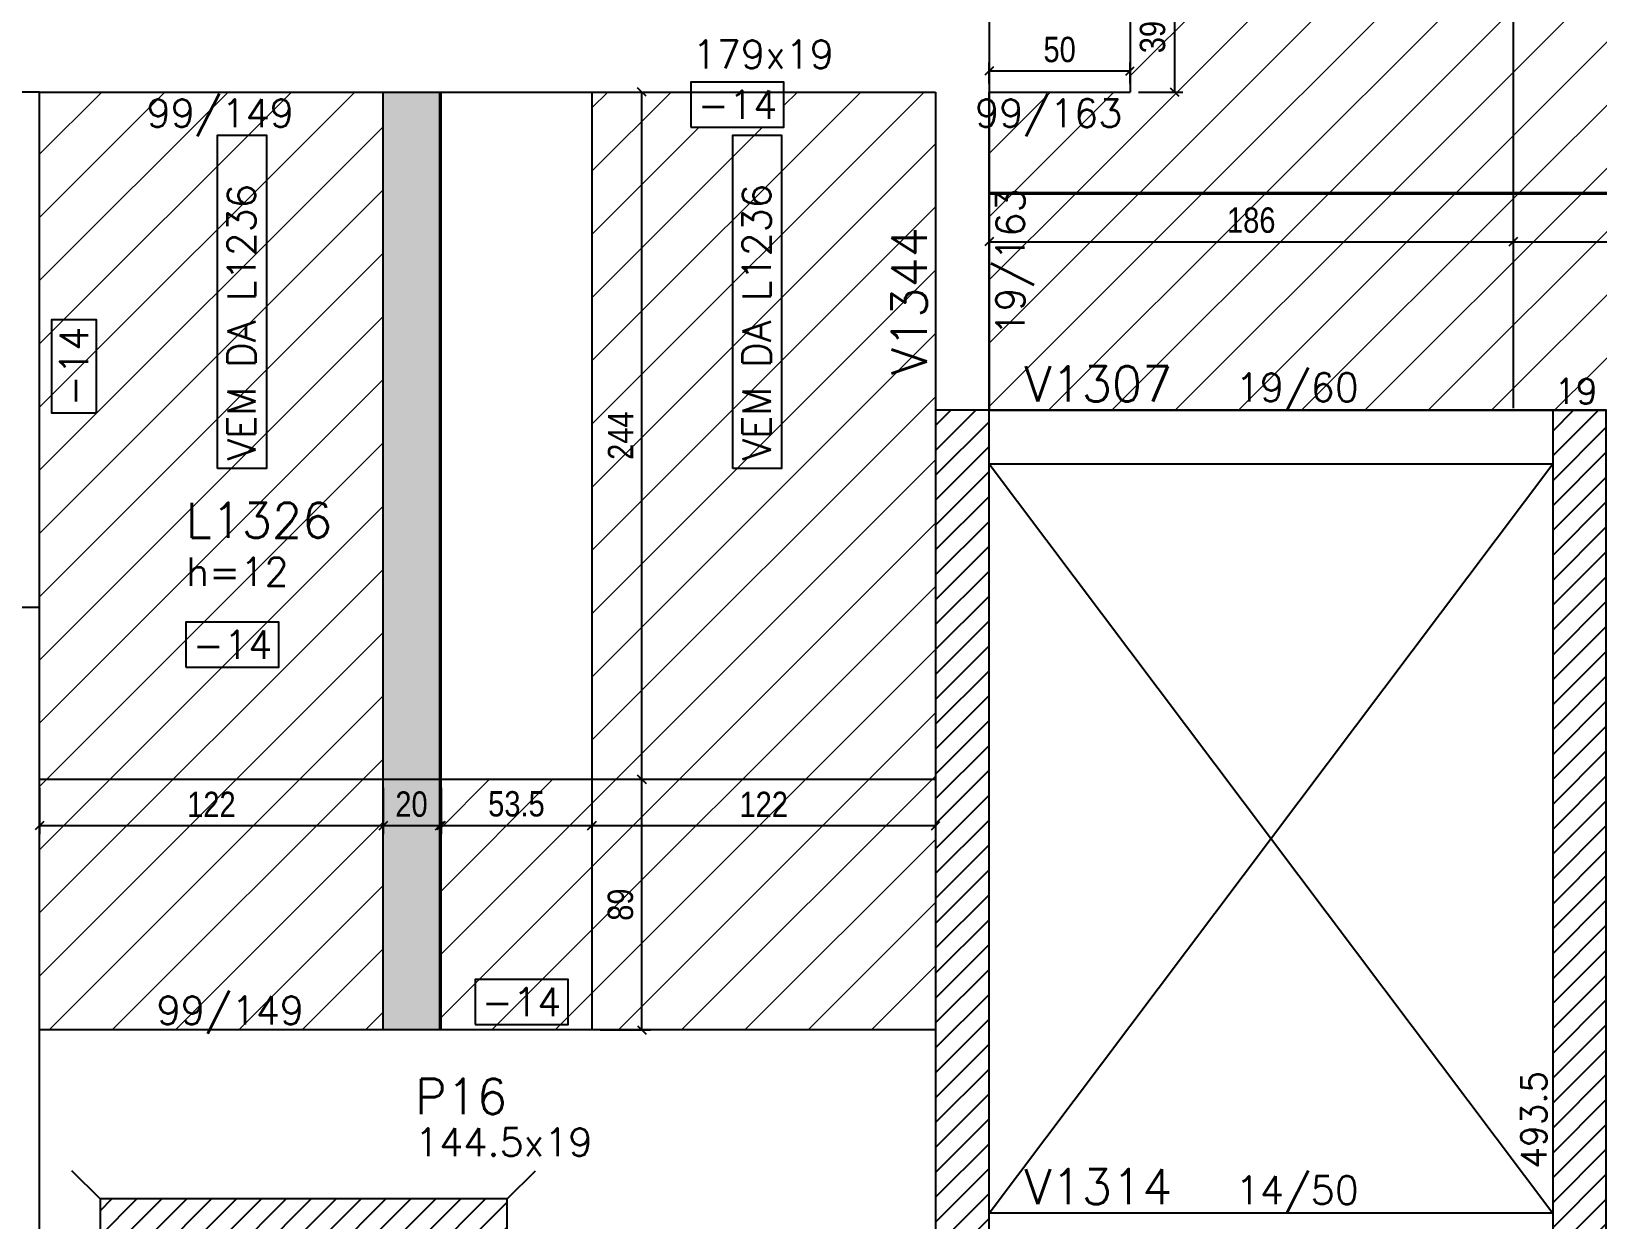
# Model space of a CAD drawing. Extents: x -3557 to 8661, y -614 to 3008.
# Drawn here: x 3317 to 3873, y 921 to 1343 of the extents above; entities that cross this region are included whole.
import ezdxf
from ezdxf.enums import TextEntityAlignment as Align

# ---------------------------------------------------------------- set-up
doc = ezdxf.new("R2010")
doc.units = 0
for name, color, linetype in [('COTA', 241, 'Continuous'), ('F-LAJES-DIM', 2, 'Continuous'), ('F-LAJES-NOME', 4, 'Continuous'), ('F-PILARES-DIM', 172, 'Continuous'), ('F-PILARES-HACH', 174, 'Continuous'), ('F-PILARES-M', 170, 'Continuous'), ('F-PILARES-N', 170, 'Continuous'), ('F-PILARES-NASCE', 4, 'Continuous'), ('F-PILARES-NOME', 170, 'Continuous'), ('F-PILARES-S', 170, 'Continuous'), ('F-PILARES-V', 170, 'Continuous'), ('F-VIGAS', 3, 'Continuous'), ('F-VIGAS-DIM', 2, 'Continuous'), ('F-VIGAS-NOME', 4, 'Continuous'), ('F-VÃO', 1, 'Continuous'), ('Painéis', 200, 'Continuous')]:
    doc.layers.add(name, color=color, linetype=linetype)
doc.layers.add('Hachura', color=251, linetype='Continuous', lineweight=9)
doc.styles.add('COTA TECNICA-50', font='techl___.ttf', dxfattribs={"height": 9})
doc.styles.add('MCP', font='romans.shx')
doc.dimstyles.new('COTA PAINEL-50', dxfattribs={"dimtxt": 9, "dimasz": 3, "dimexe": 3, "dimexo": 3, "dimgap": 3, "dimtad": 1, "dimdec": 1, "dimzin": 12, "dimdsep": 46, "dimtxsty": 'COTA TECNICA-50', "dimblk1": 'OBLIQUE', "dimblk2": 'OBLIQUE', "dimsah": 1, "dimcen": 0.9, "dimclrd": 4, "dimclre": 4, "dimclrt": 240, "dimadec": 1, "dimazin": 3, "dimtfac": 1, "dimtdec": 1, "dimtmove": 0, "dimatfit": 3, "dimfxl": 1, "dimtolj": 1, "dimtzin": 12, "dimarcsym": 0})
pattern_1 = [(45, (3857.195, 715.201), (-4.41942, 4.41942), [])]

# ---------------------------------------------------------------- blocks, each defined once
blk = doc.blocks.new('*U482')
at = {"layer": 'F-LAJES-DIM', "color": 1}
blk.add_lwpolyline([(0, 0), (33, 0), (33, 16), (0, 16)], close=True, dxfattribs=at)
at = {"layer": 'F-LAJES-DIM', "style": 'MCP'}
blk.add_attdef('DIM', text='', height=10, dxfattribs=at).set_placement((16.5, 8), align=Align.MIDDLE_CENTER)
blk = doc.blocks.new('*U490')
at = {"layer": 'F-VIGAS-DIM', "color": 1}
blk.add_lwpolyline([(0, 0), (33, 0), (33, 16), (0, 16)], close=True, dxfattribs=at)
at = {"layer": 'F-VIGAS-DIM', "style": 'MCP'}
blk.add_attdef('DIM', text='', height=10, dxfattribs=at).set_placement((16.5, 8), align=Align.MIDDLE_CENTER)
blk = doc.blocks.new('*U533')
at = {"layer": 'F-VIGAS-DIM', "color": 1}
blk.add_lwpolyline([(0, 0), (33, 0), (33, 16), (0, 16)], close=True, dxfattribs=at)
at = {"layer": 'F-VIGAS-DIM', "style": 'MCP'}
blk.add_attdef('DIM', text='', height=10, dxfattribs=at).set_placement((16.5, 8), align=Align.MIDDLE_CENTER)
blk = doc.blocks.new('*U509')
at = {"layer": 'F-VIGAS-DIM', "color": 1}
blk.add_lwpolyline([(0, 0), (33, 0), (33, 16), (0, 16)], close=True, dxfattribs=at)
at = {"layer": 'F-VIGAS-DIM', "style": 'MCP'}
blk.add_attdef('DIM', text='', height=10, dxfattribs=at).set_placement((16.5, 8), align=Align.MIDDLE_CENTER)
blk = doc.blocks.new('_Oblique')
at = {"color": 0, "linetype": 'ByBlock', "lineweight": -2}
blk.add_line((-0.5, -0.5), (0.5, 0.5), dxfattribs=at)
blk = doc.blocks.new('*D588')
at = {"layer": 'COTA', "color": 4, "lineweight": -2, "transparency": 16777216}
for p, q in [((3320.2, 1074.7), (3320.2, 1058.24)), ((3442.2, 1074.7), (3442.2, 1058.24)), ((3320.2, 1061.24), (3442.2, 1061.24))]:
    blk.add_line(p, q, dxfattribs=at)
at = {"layer": 'Defpoints', "color": 0, "transparency": 16777216}
for p in [(3320.2, 1077.7), (3442.2, 1077.7), (3442.2, 1061.24)]:
    blk.add_point(p, dxfattribs=at)
at = {"layer": 'COTA', "color": 4, "lineweight": -2, "transparency": 16777216, "xscale": 3, "yscale": 3, "zscale": 3, "rotation": 180}
blk.add_blockref('_Oblique', (3320.2, 1061.24), dxfattribs=at)
at = {"layer": 'COTA', "color": 4, "lineweight": -2, "transparency": 16777216, "xscale": 3, "yscale": 3, "zscale": 3}
blk.add_blockref('_Oblique', (3442.2, 1061.24), dxfattribs=at)
at = {"layer": 'COTA', "color": 240, "transparency": 16777216, "insert": (3381.2, 1068.79), "char_height": 9, "attachment_point": 5, "style": 'COTA TECNICA-50'}
blk.add_mtext('\\A1;122', dxfattribs=at)
blk = doc.blocks.new('*D589')
at = {"layer": 'COTA', "color": 4, "lineweight": -2, "transparency": 16777216}
for p, q in [((3442.2, 1074.7), (3442.2, 1058.24)), ((3462.2, 1074.7), (3462.2, 1058.24)), ((3442.2, 1061.24), (3462.2, 1061.24))]:
    blk.add_line(p, q, dxfattribs=at)
at = {"layer": 'Defpoints', "color": 0, "transparency": 16777216}
for p in [(3442.2, 1077.7), (3462.2, 1077.7), (3462.2, 1061.24)]:
    blk.add_point(p, dxfattribs=at)
at = {"layer": 'COTA', "color": 4, "lineweight": -2, "transparency": 16777216, "xscale": 3, "yscale": 3, "zscale": 3, "rotation": 180}
blk.add_blockref('_Oblique', (3442.2, 1061.24), dxfattribs=at)
at = {"layer": 'COTA', "color": 4, "lineweight": -2, "transparency": 16777216, "xscale": 3, "yscale": 3, "zscale": 3}
blk.add_blockref('_Oblique', (3462.2, 1061.24), dxfattribs=at)
at = {"layer": 'COTA', "color": 240, "transparency": 16777216, "insert": (3452.2, 1068.83), "char_height": 9, "attachment_point": 5, "style": 'COTA TECNICA-50'}
blk.add_mtext('\\A1;20', dxfattribs=at)
blk = doc.blocks.new('*D590')
at = {"layer": 'COTA', "color": 4, "lineweight": -2, "transparency": 16777216}
for p, q in [((3462.7, 1074.7), (3462.7, 1058.24)), ((3516.2, 1074.7), (3516.2, 1058.24)), ((3462.7, 1061.24), (3516.2, 1061.24))]:
    blk.add_line(p, q, dxfattribs=at)
at = {"layer": 'Defpoints', "color": 0, "transparency": 16777216}
for p in [(3462.7, 1077.7), (3516.2, 1077.7), (3516.2, 1061.24)]:
    blk.add_point(p, dxfattribs=at)
at = {"layer": 'COTA', "color": 4, "lineweight": -2, "transparency": 16777216, "xscale": 3, "yscale": 3, "zscale": 3, "rotation": 180}
blk.add_blockref('_Oblique', (3462.7, 1061.24), dxfattribs=at)
at = {"layer": 'COTA', "color": 4, "lineweight": -2, "transparency": 16777216, "xscale": 3, "yscale": 3, "zscale": 3}
blk.add_blockref('_Oblique', (3516.2, 1061.24), dxfattribs=at)
at = {"layer": 'COTA', "color": 240, "transparency": 16777216, "insert": (3489.45, 1068.93), "char_height": 9, "attachment_point": 5, "style": 'COTA TECNICA-50'}
blk.add_mtext('\\A1;53.5', dxfattribs=at)
blk = doc.blocks.new('*D591')
at = {"layer": 'COTA', "color": 4, "lineweight": -2, "transparency": 16777216}
for p, q in [((3516.2, 1074.7), (3516.2, 1058.24)), ((3638.2, 1074.7), (3638.2, 1058.24)), ((3516.2, 1061.24), (3638.2, 1061.24))]:
    blk.add_line(p, q, dxfattribs=at)
at = {"layer": 'Defpoints', "color": 0, "transparency": 16777216}
for p in [(3516.2, 1077.7), (3638.2, 1077.7), (3638.2, 1061.24)]:
    blk.add_point(p, dxfattribs=at)
at = {"layer": 'COTA', "color": 4, "lineweight": -2, "transparency": 16777216, "xscale": 3, "yscale": 3, "zscale": 3, "rotation": 180}
blk.add_blockref('_Oblique', (3516.2, 1061.24), dxfattribs=at)
at = {"layer": 'COTA', "color": 4, "lineweight": -2, "transparency": 16777216, "xscale": 3, "yscale": 3, "zscale": 3}
blk.add_blockref('_Oblique', (3638.2, 1061.24), dxfattribs=at)
at = {"layer": 'COTA', "color": 240, "transparency": 16777216, "insert": (3577.2, 1068.79), "char_height": 9, "attachment_point": 5, "style": 'COTA TECNICA-50'}
blk.add_mtext('\\A1;122', dxfattribs=at)
blk = doc.blocks.new('*D592')
at = {"layer": 'COTA', "color": 4, "lineweight": -2, "transparency": 16777216}
for p, q in [((3519.2, 1077.7), (3536.96, 1077.7)), ((3533.96, 988.7), (3533.96, 1077.7)), ((3519.2, 988.7), (3536.96, 988.7))]:
    blk.add_line(p, q, dxfattribs=at)
at = {"layer": 'Defpoints', "color": 0, "transparency": 16777216}
for p in [(3516.2, 1077.7), (3533.96, 1077.7), (3516.2, 988.7)]:
    blk.add_point(p, dxfattribs=at)
at = {"layer": 'COTA', "color": 4, "lineweight": -2, "transparency": 16777216, "xscale": 3, "yscale": 3, "zscale": 3}
for p, rotation in [((3533.96, 1077.7), 90), ((3533.96, 988.7), 270)]:
    blk.add_blockref('_Oblique', p, dxfattribs=dict(at, rotation=rotation))
at = {"layer": 'COTA', "color": 240, "transparency": 16777216, "insert": (3526.37, 1033.2), "char_height": 9, "attachment_point": 5, "rotation": 90, "style": 'COTA TECNICA-50'}
blk.add_mtext('\\A1;89', dxfattribs=at)
blk = doc.blocks.new('*D593')
at = {"layer": 'COTA', "color": 4, "lineweight": -2, "transparency": 16777216}
for p, q in [((3519.2, 1321.7), (3536.96, 1321.7)), ((3533.96, 1077.7), (3533.96, 1321.7)), ((3519.2, 1077.7), (3536.96, 1077.7))]:
    blk.add_line(p, q, dxfattribs=at)
at = {"layer": 'Defpoints', "color": 0, "transparency": 16777216}
for p in [(3516.2, 1321.7), (3533.96, 1321.7), (3516.2, 1077.7)]:
    blk.add_point(p, dxfattribs=at)
at = {"layer": 'COTA', "color": 4, "lineweight": -2, "transparency": 16777216, "xscale": 3, "yscale": 3, "zscale": 3}
for p, rotation in [((3533.96, 1321.7), 90), ((3533.96, 1077.7), 270)]:
    blk.add_blockref('_Oblique', p, dxfattribs=dict(at, rotation=rotation))
at = {"layer": 'COTA', "color": 240, "transparency": 16777216, "insert": (3526.39, 1199.7), "char_height": 9, "attachment_point": 5, "rotation": 90, "style": 'COTA TECNICA-50'}
blk.add_mtext('\\A1;244', dxfattribs=at)
blk = doc.blocks.new('*D717')
at = {"layer": 'COTA', "color": 4, "lineweight": -2, "transparency": 16777216}
for p, q in [((3657.2, 1282.46), (3657.2, 1265.54)), ((3843.2, 1282.46), (3843.2, 1265.54)), ((3657.2, 1268.54), (3843.2, 1268.54))]:
    blk.add_line(p, q, dxfattribs=at)
at = {"layer": 'Defpoints', "color": 0, "transparency": 16777216}
for p in [(3657.2, 1285.46), (3843.2, 1285.46), (3843.2, 1268.54)]:
    blk.add_point(p, dxfattribs=at)
at = {"layer": 'COTA', "color": 4, "lineweight": -2, "transparency": 16777216, "xscale": 3, "yscale": 3, "zscale": 3, "rotation": 180}
blk.add_blockref('_Oblique', (3657.2, 1268.54), dxfattribs=at)
at = {"layer": 'COTA', "color": 4, "lineweight": -2, "transparency": 16777216, "xscale": 3, "yscale": 3, "zscale": 3}
blk.add_blockref('_Oblique', (3843.2, 1268.54), dxfattribs=at)
at = {"layer": 'COTA', "color": 240, "transparency": 16777216, "insert": (3750.2, 1276.15), "char_height": 9, "attachment_point": 5, "style": 'COTA TECNICA-50'}
blk.add_mtext('\\A1;186', dxfattribs=at)
blk = doc.blocks.new('*D718')
at = {"layer": 'COTA', "color": 4, "lineweight": -2, "transparency": 16777216}
for p, q in [((3843.2, 1282.46), (3843.2, 1265.54)), ((3965.2, 1282.46), (3965.2, 1265.54)), ((3843.2, 1268.54), (3965.2, 1268.54))]:
    blk.add_line(p, q, dxfattribs=at)
at = {"layer": 'Defpoints', "color": 0, "transparency": 16777216}
for p in [(3843.2, 1285.46), (3965.2, 1285.46), (3965.2, 1268.54)]:
    blk.add_point(p, dxfattribs=at)
at = {"layer": 'COTA', "color": 4, "lineweight": -2, "transparency": 16777216, "xscale": 3, "yscale": 3, "zscale": 3, "rotation": 180}
blk.add_blockref('_Oblique', (3843.2, 1268.54), dxfattribs=at)
at = {"layer": 'COTA', "color": 4, "lineweight": -2, "transparency": 16777216, "xscale": 3, "yscale": 3, "zscale": 3}
blk.add_blockref('_Oblique', (3965.2, 1268.54), dxfattribs=at)
at = {"layer": 'COTA', "color": 240, "transparency": 16777216, "insert": (3904.2, 1276.09), "char_height": 9, "attachment_point": 5, "style": 'COTA TECNICA-50'}
blk.add_mtext('\\A1;122', dxfattribs=at)
blk = doc.blocks.new('*D725')
at = {"layer": 'COTA', "color": 4, "lineweight": -2, "transparency": 16777216}
for p, q in [((3710.2, 1360.7), (3725.95, 1360.7)), ((3722.95, 1360.7), (3722.95, 1321.7)), ((3710.2, 1321.7), (3725.95, 1321.7))]:
    blk.add_line(p, q, dxfattribs=at)
at = {"layer": 'Defpoints', "color": 0, "transparency": 16777216}
for p in [(3707.2, 1360.7), (3707.2, 1321.7), (3722.95, 1321.7)]:
    blk.add_point(p, dxfattribs=at)
at = {"layer": 'COTA', "color": 4, "lineweight": -2, "transparency": 16777216, "xscale": 3, "yscale": 3, "zscale": 3}
for p, rotation in [((3722.95, 1360.7), 90), ((3722.95, 1321.7), 270)]:
    blk.add_blockref('_Oblique', p, dxfattribs=dict(at, rotation=rotation))
at = {"layer": 'COTA', "color": 240, "transparency": 16777216, "insert": (3715.22, 1341.2), "char_height": 9, "attachment_point": 5, "rotation": 90, "style": 'COTA TECNICA-50'}
blk.add_mtext('\\A1;39', dxfattribs=at)
blk = doc.blocks.new('*D726')
at = {"layer": 'COTA', "color": 4, "lineweight": -2, "transparency": 16777216}
for p, q in [((3657.2, 1324.7), (3657.2, 1332.14)), ((3707.2, 1329.14), (3657.2, 1329.14)), ((3707.2, 1324.7), (3707.2, 1332.14))]:
    blk.add_line(p, q, dxfattribs=at)
at = {"layer": 'Defpoints', "color": 0, "transparency": 16777216}
for p in [(3657.2, 1329.14), (3657.2, 1321.7), (3707.2, 1321.7)]:
    blk.add_point(p, dxfattribs=at)
at = {"layer": 'COTA', "color": 4, "lineweight": -2, "transparency": 16777216, "xscale": 3, "yscale": 3, "zscale": 3, "rotation": 180}
blk.add_blockref('_Oblique', (3657.2, 1329.14), dxfattribs=at)
at = {"layer": 'COTA', "color": 4, "lineweight": -2, "transparency": 16777216, "xscale": 3, "yscale": 3, "zscale": 3}
blk.add_blockref('_Oblique', (3707.2, 1329.14), dxfattribs=at)
at = {"layer": 'COTA', "color": 240, "transparency": 16777216, "insert": (3682.2, 1336.74), "char_height": 9, "attachment_point": 5, "style": 'COTA TECNICA-50'}
blk.add_mtext('\\A1;50', dxfattribs=at)

msp = doc.modelspace()

# ---------------------------------------------------------------- hatches: boundary and pattern name
at = {"layer": 'F-PILARES-HACH', "linetype": 'Continuous'}
h = msp.add_hatch(dxfattribs=at)
h.set_pattern_fill('ANSI31', color=256, scale=50, style=0)
h.set_pattern_definition(pattern_1)
h.paths.add_polyline_path([(3638.2, 909.7), (3657.2, 909.7), (3657.2, 1208.7), (3638.2, 1208.7)], flags=16)
h = msp.add_hatch(dxfattribs=at)
h.set_pattern_fill('ANSI31', color=256, scale=50, style=0)
h.set_pattern_definition(pattern_1)
h.paths.add_polyline_path([(3876.2, 691.2), (3876.2, 1208.7), (3857.2, 1208.7), (3857.2, 715.2), (3638.2, 715.2), (3638.2, 691.2)])
h = msp.add_hatch(dxfattribs=at)
h.set_pattern_fill('ANSI31', color=256, scale=50, style=0)
h.set_pattern_definition(pattern_1)
h.paths.add_polyline_path([(3876.2, 691.2), (3876.2, 1208.7), (3857.2, 1208.7), (3857.2, 715.2), (3638.2, 715.2), (3638.2, 691.2)], flags=16)
h = msp.add_hatch(dxfattribs=at)
h.set_pattern_fill('ANSI31', color=256, scale=50, style=0)
h.set_pattern_definition(pattern_1)
h.paths.add_polyline_path([(3341.7, 909.7), (3486.2, 909.7), (3486.2, 928.7), (3341.7, 928.7)], flags=16)
at = {"layer": 'Hachura', "linetype": 'ByBlock'}
h = msp.add_hatch(dxfattribs=at)
h.set_pattern_fill('ANSI31', color=256, scale=5)
h.paths.add_polyline_path([(4453.2, 1285.96), (4453.2, 1360.7), (4209.2, 1360.7), (4209.2, 1285.96)])
h.paths.add_polyline_path([(4209.2, 1285.46), (4209.2, 1208.7), (4453.2, 1208.7), (4453.2, 1285.46)])
h.paths.add_polyline_path([(4209.2, 1285.96), (4209.2, 1360.7), (3965.2, 1360.7), (3965.2, 1285.96)])
h.paths.add_polyline_path([(3657.2, 1285.46), (3657.2, 1208.7), (4453.2, 1208.7), (4453.2, 1285.46)])
h.paths.add_polyline_path([(3929.62, 1318.56), (3965.2, 1318.56), (3965.2, 1360.7), (3843.2, 1360.7), (3843.2, 1285.96), (3965.2, 1285.96), (3965.2, 1318.56)])
h.paths.add_polyline_path([(3843.2, 1285.96), (3843.2, 1360.7), (3707.2, 1360.7), (3707.2, 1321.7), (3657.2, 1321.7), (3657.2, 1285.96)])
h = msp.add_hatch(dxfattribs=at)
h.set_pattern_fill('ANSI31', color=256, scale=5)
h.paths.add_polyline_path([(3442.2, 1077.7), (3442.2, 1321.7), (3320.2, 1321.7), (3320.2, 1138.7), (3320.2, 1077.7)])
h.paths.add_polyline_path([(3638.2, 1077.7), (3638.2, 1208.7), (3638.2, 1321.7), (3584.37, 1321.7), (3584.37, 1309.2), (3551.37, 1309.2), (3551.37, 1321.7), (3516.2, 1321.7), (3516.2, 1077.7)])
h.paths.add_polyline_path([(3516.2, 1077.7), (3516.2, 988.7), (3638.2, 988.7), (3638.2, 1077.7)])
h.paths.add_polyline_path([(3320.2, 1077.7), (3320.2, 988.7), (3413.95, 988.7), (3442.2, 988.7), (3442.2, 1077.7)])
h.paths.add_polyline_path([(3516.2, 1077.7), (3462.7, 1077.7), (3462.7, 988.7), (3481.7, 988.7), (3516.2, 988.7)])
h = msp.add_hatch(color=256, dxfattribs=at)
h.dxf.hatch_style = 1
h.paths.add_polyline_path([(3462.2, 1321.7), (3456.2, 1321.7), (3442.2, 1321.7), (3442.2, 1077.7), (3462.2, 1077.7)])
h.paths.add_polyline_path([(3442.2, 988.7), (3462.2, 988.7), (3462.2, 1077.7), (3442.2, 1077.7)])

# ---------------------------------------------------------------- linework, layer by layer
at = {"linetype": 'Continuous'}
for points in [[(3383.4, 1187.99), (3383.4, 1306.37), (3400.74, 1306.37), (3400.74, 1187.99)], [(3566.21, 1187.99), (3566.21, 1306.37), (3583.54, 1306.37), (3583.54, 1187.99)]]:
    msp.add_lwpolyline(points, close=True, dxfattribs=at)
at = {"layer": 'COTA'}
msp.add_lwpolyline([(3657.2, 1208.7), (4453.2, 1208.7), (4453.2, 1360.7), (3657.2, 1360.7)], close=True, dxfattribs=at)
at = {"layer": 'F-PILARES-M', "linetype": 'Continuous'}
msp.add_lwpolyline([(3295.2, 879.7), (3320.2, 879.7), (3320.2, 1138.7), (3295.2, 1138.7), (3295.2, 879.7)], dxfattribs=at)
at = {"layer": 'F-PILARES-N', "linetype": 'Continuous'}
msp.add_lwpolyline([(3341.7, 909.7), (3486.2, 909.7), (3486.2, 928.7), (3341.7, 928.7), (3341.7, 909.7)], dxfattribs=at)
at = {"layer": 'F-PILARES-NASCE', "linetype": 'Continuous'}
for p, q in [((3341.7, 928.7), (3331.7, 938.7)), ((3486.2, 928.7), (3496.2, 938.7))]:
    msp.add_line(p, q, dxfattribs=at)
at = {"layer": 'F-PILARES-S', "linetype": 'Continuous'}
msp.add_lwpolyline([(3876.2, 691.2), (3876.2, 1208.7), (3857.2, 1208.7), (3857.2, 715.2), (3638.2, 715.2), (3638.2, 691.2), (3876.2, 691.2)], dxfattribs=at)
at = {"layer": 'F-PILARES-V', "linetype": 'Continuous'}
for points in [[(3638.2, 909.7), (3657.2, 909.7), (3657.2, 1208.7), (3638.2, 1208.7), (3638.2, 909.7)], [(3876.2, 691.2), (3876.2, 1208.7), (3857.2, 1208.7), (3857.2, 715.2), (3638.2, 715.2), (3638.2, 691.2), (3876.2, 691.2)]]:
    msp.add_lwpolyline(points, dxfattribs=at)
at = {"layer": 'F-VIGAS'}
for points in [[(3707.2, 1420.7), (3707.2, 1321.7)], [(3320.2, 1321.7), (3295.2, 1321.7)], [(3320.2, 1321.7), (3456.2, 1321.7)], [(3320.2, 1138.7), (3320.2, 1321.7)], [(3456.2, 1321.7), (3638.2, 1321.7)], [(3638.2, 1321.7), (3638.2, 1208.7)], [(3657.2, 1321.7), (3707.2, 1321.7)], [(3657.2, 1208.7), (3657.2, 1321.7)], [(3857.2, 1208.7), (3657.2, 1208.7)], [(3657.2, 1189.7), (3857.2, 1189.7)], [(3413.95, 988.7), (3320.2, 988.7)], [(3481.7, 988.7), (3413.95, 988.7)], [(3638.2, 988.7), (3481.7, 988.7)], [(3857.2, 923.7), (3657.2, 923.7)]]:
    msp.add_lwpolyline(points, dxfattribs=at)
at = {"layer": 'F-VÃO'}
for p, q in [((3657.2, 923.7), (3857.2, 1189.7)), ((3657.2, 1189.7), (3857.2, 923.7))]:
    msp.add_line(p, q, dxfattribs=at)
at = {"layer": 'Painéis'}
for points in [[(3843.2, 1361.46), (3843.2, 1209.46)], [(3442.2, 988.7), (3442.2, 1321.7)], [(3462.2, 988.7), (3462.2, 1321.7)], [(3462.7, 988.7), (3462.7, 1321.7)], [(3516.2, 1321.7), (3516.2, 988.7)], [(4453.2, 1285.96), (3657.2, 1285.96)], [(4453.2, 1285.46), (3657.2, 1285.46)], [(3320.2, 1077.7), (3638.2, 1077.7)]]:
    msp.add_lwpolyline(points, dxfattribs=at)

# ---------------------------------------------------------------- block references
at = {"layer": 'F-LAJES-DIM', "linetype": 'Continuous'}
msp.add_blockref('*U482', (3372.15, 1117.49), dxfattribs=at).add_auto_attribs({'DIM': '-14'})
at = {"layer": 'F-VIGAS-DIM', "linetype": 'Continuous'}
for name, p in [('*U533', (3551.37, 1309.2)), ('*U490', (3474.75, 990.66))]:
    msp.add_blockref(name, p, dxfattribs=at).add_auto_attribs({'DIM': '-14'})
at = {"layer": 'F-VIGAS-DIM', "linetype": 'Continuous', "rotation": 90}
msp.add_blockref('*U509', (3340.43, 1207.77), dxfattribs=at).add_auto_attribs({'DIM': '-14'})

# ---------------------------------------------------------------- texts
at = {"linetype": 'Continuous', "style": 'MCP'}
for p in [(3396.87, 1190.89), (3579.67, 1190.89)]:
    msp.add_text('VEM DA L1236', height=10, rotation=90, dxfattribs=at).set_placement(p)
at = {"layer": 'F-LAJES-DIM', "linetype": 'Continuous', "style": 'MCP'}
msp.add_text('h=12', height=10, dxfattribs=at).set_placement((3372.15, 1146.39))
at = {"layer": 'F-LAJES-NOME', "linetype": 'Continuous', "style": 'MCP'}
msp.add_text('L1326', height=12.5, dxfattribs=at).set_placement((3372.15, 1163.39))
at = {"layer": 'F-PILARES-DIM', "linetype": 'Continuous', "style": 'MCP'}
for s, height, p in [('179x19', 10, (3551.95, 1330.08)), ('19', 9, (3857.7, 1210.95)), ('144.5x19', 10, (3453.44, 943.86))]:
    msp.add_text(s, height=height, dxfattribs=at).set_placement(p)
msp.add_text('493.5', height=9, rotation=90, dxfattribs=at).set_placement((3854.95, 939.45))
at = {"layer": 'F-PILARES-NOME', "linetype": 'Continuous', "style": 'MCP'}
msp.add_text('P16', height=12.5, dxfattribs=at).set_placement((3453.44, 958.86))
at = {"layer": 'F-VIGAS-DIM', "linetype": 'Continuous', "style": 'MCP'}
for s, p in [('99/149', (3358.2, 1309.2)), ('99/163', (3652.2, 1309.2)), ('19/60', (3744.7, 1211.83)), ('99/149', (3361.78, 990.66)), ('14/50', (3744.7, 926.83))]:
    msp.add_text(s, height=10, dxfattribs=at).set_placement(p)
msp.add_text('19/163', height=10, rotation=90, dxfattribs=at).set_placement((3669.7, 1235.2))
at = {"layer": 'F-VIGAS-NOME', "linetype": 'Continuous', "style": 'MCP'}
msp.add_text('V1344', height=12.5, rotation=90, dxfattribs=at).set_placement((3635.07, 1221.2))
for s, p in [('V1307', (3669.7, 1211.83)), ('V1314', (3669.7, 926.83))]:
    msp.add_text(s, height=12.5, dxfattribs=at).set_placement(p)

# ---------------------------------------------------------------- dimensions: what is measured, and where the dimension line sits
at = {"layer": 'COTA'}
for base, p1, p2, picture, middle in [((3722.95, 1321.7), (3707.2, 1360.7), (3707.2, 1321.7), '*D725', (3715.22, 1341.2)), ((3533.96, 1077.7), (3516.2, 988.7), (3516.2, 1077.7), '*D592', (3526.37, 1033.2))]:
    dim = msp.add_linear_dim(base=base, p1=p1, p2=p2, angle=90, dimstyle='COTA PAINEL-50', dxfattribs=at)
    dim.commit()
    dim.dimension.update_dxf_attribs({"geometry": picture, "text_midpoint": middle})
for base, p1, p2, picture, middle in [((3657.2, 1329.14), (3707.2, 1321.7), (3657.2, 1321.7), '*D726', (3682.2, 1336.74)), ((3843.2, 1268.54), (3657.2, 1285.46), (3843.2, 1285.46), '*D717', (3750.2, 1276.15)), ((3442.2, 1061.24), (3320.2, 1077.7), (3442.2, 1077.7), '*D588', (3381.2, 1068.79)), ((3516.2, 1061.24), (3462.7, 1077.7), (3516.2, 1077.7), '*D590', (3489.45, 1068.93))]:
    dim = msp.add_linear_dim(base=base, p1=p1, p2=p2, dimstyle='COTA PAINEL-50', dxfattribs=at)
    dim.commit()
    dim.dimension.update_dxf_attribs({"geometry": picture, "text_midpoint": middle})
dim = msp.add_linear_dim(base=(3533.96, 1321.7), p1=(3516.2, 1077.7), p2=(3516.2, 1321.7), angle=90, dimstyle='COTA PAINEL-50', override={"dimtmove": 1}, dxfattribs=at)
dim.commit()
dim.dimension.update_dxf_attribs({"geometry": '*D593', "text_midpoint": (3526.39, 1199.7)})
for base, p1, p2, picture, middle in [((3965.2, 1268.54), (3843.2, 1285.46), (3965.2, 1285.46), '*D718', (3904.2, 1276.09)), ((3462.2, 1061.24), (3442.2, 1077.7), (3462.2, 1077.7), '*D589', (3452.2, 1068.83)), ((3638.2, 1061.24), (3516.2, 1077.7), (3638.2, 1077.7), '*D591', (3577.2, 1068.79))]:
    dim = msp.add_linear_dim(base=base, p1=p1, p2=p2, dimstyle='COTA PAINEL-50', override={"dimtmove": 1}, dxfattribs=at)
    dim.commit()
    dim.dimension.update_dxf_attribs({"geometry": picture, "text_midpoint": middle})

doc.saveas('drawing.dxf')
